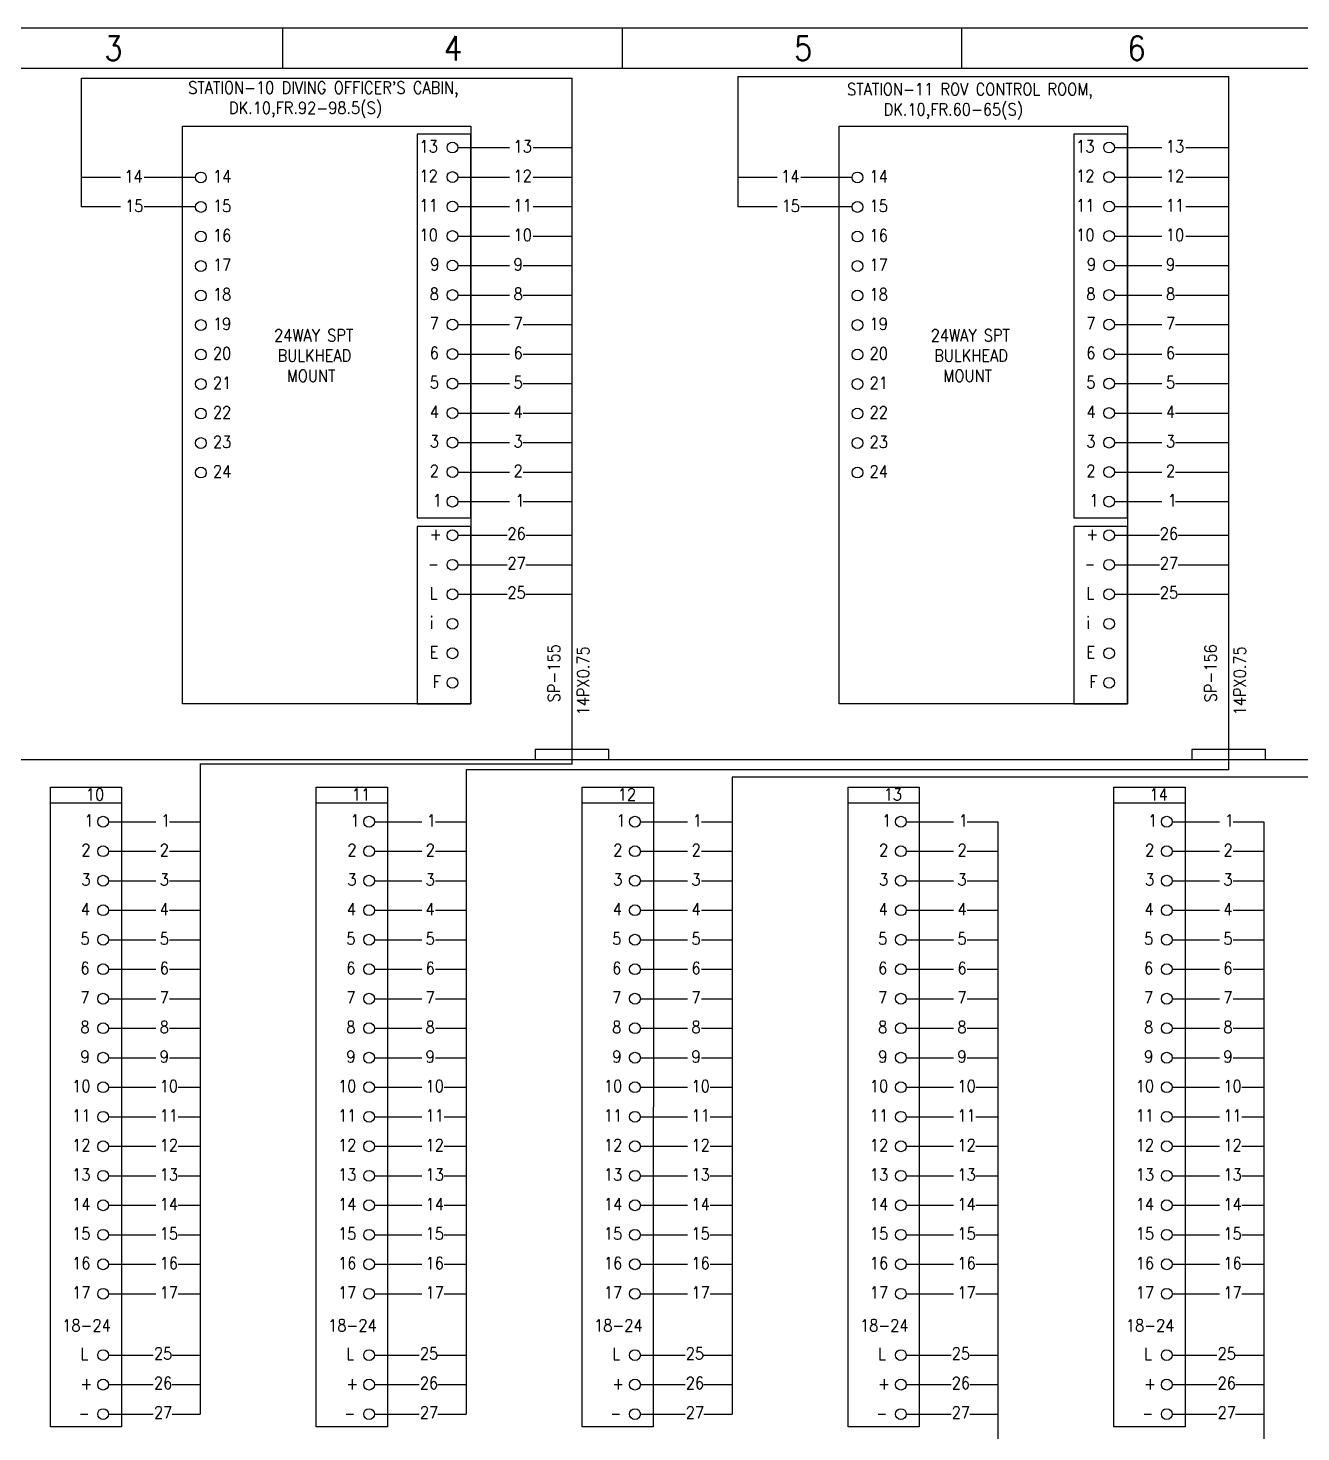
# Model space of a CAD drawing. Header units: inches. Extents: x 36 to 5114, y 9 to 306.
# Drawn here: x 4811.7 to 4969.2, y 115.1 to 288.8 of the extents above; entities that cross this region are included whole.
import ezdxf

# ---------------------------------------------------------------- set-up
doc = ezdxf.new("R2010")
doc.units = ezdxf.units.IN
doc.header["$MEASUREMENT"] = 0
doc.layers.add('Border', color=6, linetype='Continuous')
doc.layers.add('TITLE', color=7, linetype='Continuous')
doc.layers.add('CON-050', color=3, linetype='Continuous', lineweight=50)
doc.styles.add('ROMANS', font='simplex.shx', dxfattribs={"width": 0.88})

# ---------------------------------------------------------------- blocks, each defined once
blk = doc.blocks.new('A3_BORDER')
at = {"linetype": 'Continuous'}
for p, q in [((173, 264.65), (173, 259.65)), ((215, 264.65), (215, 259.65))]:
    blk.add_line(p, q, dxfattribs=at)
at = {"layer": 'Border', "color": 7}
blk.add_lwpolyline([(0, 2.15), (384, 2.15), (384, 264.65), (0, 264.65)], close=True, dxfattribs=at)
at = {"layer": 'Border', "color": 6}
blk.add_lwpolyline([(5, 7.15), (379, 7.15), (379, 259.65), (5, 259.65)], close=True, dxfattribs=at)
at = {"layer": 'TITLE', "color": 7}
blk.add_line((131, 264.65), (131, 259.75), dxfattribs=at)
at = {"layer": 'TITLE', "color": 7, "style": 'ROMANS', "width": 0.88}
for s, p in [('3', (108.96, 260.65)), ('4', (150.96, 260.65)), ('5', (194.28, 260.65)), ('6', (235.51, 260.65))]:
    blk.add_text(s, height=3, dxfattribs=at).set_placement(p)

msp = doc.modelspace()

# ---------------------------------------------------------------- linework, layer by layer
for p, q in [((4818.31, 282.62), (4818.31, 266.7)), ((4818.31, 282.62), (4879.01, 282.62)), ((4879.01, 197.76), (4879.01, 282.62)), ((4899.53, 282.83), (4899.53, 266.7)), ((4899.53, 282.83), (4960.24, 282.83)), ((4960.24, 197.05), (4960.24, 282.83)), ((4833.02, 197.83), (4833.02, 117.34)), ((4879.01, 197.76), (4833.02, 197.76)), ((4960.24, 197.05), (4865.92, 197.05)), ((4865.92, 197.05), (4865.92, 117.34)), ((4898.81, 196.14), (4898.81, 117.34)), ((5051.81, 196.14), (4898.81, 196.14)), ((4814.48, 192.99), (4823.27, 192.99)), ((4847.37, 192.99), (4856.17, 192.99)), ((4880.26, 192.99), (4889.06, 192.99)), ((4913.16, 192.99), (4921.95, 192.99)), ((4946.05, 192.99), (4954.85, 192.99)), ((4931.7, 190.64), (4931.7, 112.91)), ((4964.59, 190.64), (4964.59, 111.72))]:
    msp.add_line(p, q)
for points in [[(4830.83, 276.69), (4866.48, 276.69), (4866.48, 205.22), (4830.83, 205.22)], [(4912.06, 276.69), (4947.71, 276.69), (4947.71, 205.22), (4912.06, 205.22)], [(4866.48, 275.72), (4859.87, 275.72), (4859.87, 228.25), (4866.48, 228.25)], [(4947.71, 275.72), (4941.09, 275.72), (4941.09, 228.25), (4947.71, 228.25)], [(4866.48, 227.17), (4859.87, 227.17), (4859.87, 205.22), (4866.48, 205.22)], [(4947.71, 227.17), (4941.09, 227.17), (4941.09, 205.22), (4947.71, 205.22)], [(4814.48, 194.91), (4823.27, 194.91), (4823.27, 115.77), (4814.48, 115.77)], [(4847.37, 194.91), (4856.17, 194.91), (4856.17, 115.77), (4847.37, 115.77)], [(4880.27, 194.91), (4889.07, 194.91), (4889.06, 115.77), (4880.26, 115.77)], [(4913.16, 194.91), (4921.95, 194.91), (4921.95, 115.77), (4913.16, 115.77)], [(4946.05, 194.91), (4954.85, 194.91), (4954.85, 115.77), (4946.05, 115.77)]]:
    msp.add_lwpolyline(points, close=True)
for points in [[(4733.52, 198.33), (5073.79, 198.33)], [(4883.56, 198.33), (4883.56, 199.59), (4874.46, 199.59), (4874.46, 198.33)], [(4964.79, 198.33), (4964.79, 199.59), (4955.69, 199.59), (4955.69, 198.33)]]:
    msp.add_lwpolyline(points)
for centre in [(4864.22, 274.06), (4945.45, 274.06), (4833.1, 270.35), (4864.22, 270.41), (4914.32, 270.35), (4945.45, 270.41), (4833.1, 266.7), (4864.22, 266.76), (4914.32, 266.7), (4945.45, 266.76), (4833.1, 263.04), (4864.22, 263.11), (4914.32, 263.04), (4945.45, 263.11), (4833.1, 259.39), (4864.22, 259.46), (4914.32, 259.39), (4945.45, 259.46), (4833.1, 255.74), (4864.22, 255.8), (4914.32, 255.74), (4945.45, 255.8), (4833.1, 252.09), (4864.22, 252.15), (4914.32, 252.09), (4945.45, 252.15), (4833.1, 248.44), (4864.22, 248.5), (4914.32, 248.44), (4945.45, 248.5), (4833.1, 244.79), (4864.22, 244.85), (4914.32, 244.79), (4945.45, 244.85), (4833.1, 241.14), (4864.22, 241.2), (4914.32, 241.14), (4945.45, 241.2), (4833.1, 237.49), (4864.22, 237.55), (4914.32, 237.49), (4945.45, 237.55), (4833.1, 233.84), (4864.22, 233.9), (4914.32, 233.84), (4945.45, 233.9), (4864.22, 230.25), (4945.45, 230.25), (4864.22, 226.08), (4945.45, 226.08), (4864.22, 222.43), (4945.45, 222.43), (4864.22, 218.78), (4945.45, 218.78), (4864.22, 215.13), (4945.45, 215.13), (4864.22, 211.48), (4945.45, 211.48), (4864.22, 207.83), (4945.45, 207.83), (4821.01, 190.64), (4853.91, 190.64), (4886.8, 190.64), (4919.69, 190.64), (4952.58, 190.64), (4821.01, 186.99), (4853.91, 186.99), (4886.8, 186.99), (4919.69, 186.99), (4952.58, 186.99), (4821.01, 183.34), (4853.91, 183.34), (4886.8, 183.34), (4919.69, 183.34), (4952.58, 183.34), (4821.01, 179.69), (4853.91, 179.69), (4886.8, 179.69), (4919.69, 179.69), (4952.58, 179.69), (4821.01, 176.04), (4853.91, 176.04), (4886.8, 176.04), (4919.69, 176.04), (4952.58, 176.04), (4821.01, 172.39), (4853.91, 172.39), (4886.8, 172.39), (4919.69, 172.39), (4952.58, 172.39), (4821.01, 168.74), (4853.91, 168.74), (4886.8, 168.74), (4919.69, 168.74), (4952.58, 168.74), (4821.01, 165.09), (4853.91, 165.09), (4886.8, 165.09), (4919.69, 165.09), (4952.58, 165.09), (4821.01, 161.44), (4853.91, 161.44), (4886.8, 161.44), (4919.69, 161.44), (4952.58, 161.44), (4821.01, 157.79), (4853.91, 157.79), (4886.8, 157.79), (4919.69, 157.79), (4952.58, 157.79), (4821.01, 154.13), (4853.91, 154.13), (4886.8, 154.13), (4919.69, 154.13), (4952.58, 154.13), (4821.01, 150.48), (4853.91, 150.48), (4886.8, 150.48), (4919.69, 150.48), (4952.58, 150.48), (4821.01, 146.83), (4853.91, 146.83), (4886.8, 146.83), (4919.69, 146.83), (4952.58, 146.83), (4821.01, 143.18), (4853.91, 143.18), (4886.8, 143.18), (4919.69, 143.18), (4952.58, 143.18), (4821.01, 139.53), (4853.91, 139.53), (4886.8, 139.53), (4919.69, 139.53), (4952.58, 139.53), (4821.01, 135.88), (4853.91, 135.88), (4886.8, 135.88), (4919.69, 135.88), (4952.58, 135.88), (4821.01, 132.23), (4853.91, 132.23), (4886.8, 132.23), (4919.69, 132.23), (4952.58, 132.23), (4821.01, 124.64), (4853.91, 124.64), (4886.8, 124.64), (4919.69, 124.64), (4952.58, 124.64), (4821.01, 120.99), (4853.91, 120.99), (4886.8, 120.99), (4919.69, 120.99), (4952.58, 120.99), (4821.01, 117.34), (4853.91, 117.34), (4886.8, 117.34), (4919.69, 117.34), (4952.58, 117.34)]:
    msp.add_circle(centre, 0.671)
at = {"layer": 'CON-050', "color": 0, "lineweight": 25, "ltscale": 0.1}
for p, q in [((4864.89, 274.06), (4871.28, 274.06)), ((4874.22, 274.06), (4879.01, 274.06)), ((4946.12, 274.06), (4951.98, 274.06)), ((4954.92, 274.06), (4960.24, 274.06)), ((4823.15, 270.35), (4818.31, 270.35)), ((4832.42, 270.35), (4826.09, 270.35)), ((4864.89, 270.41), (4871.28, 270.41)), ((4874.22, 270.41), (4879.01, 270.41)), ((4904.38, 270.35), (4899.53, 270.35)), ((4913.65, 270.35), (4907.32, 270.35)), ((4946.12, 270.41), (4951.98, 270.41)), ((4954.92, 270.41), (4960.24, 270.41)), ((4823.15, 266.7), (4818.31, 266.7)), ((4832.42, 266.7), (4826.09, 266.7)), ((4864.89, 266.76), (4871.28, 266.76)), ((4874.22, 266.76), (4879.01, 266.76)), ((4904.38, 266.7), (4899.53, 266.7)), ((4913.65, 266.7), (4907.32, 266.7)), ((4946.12, 266.76), (4951.98, 266.76)), ((4954.92, 266.76), (4960.24, 266.76)), ((4864.89, 263.11), (4871.28, 263.11)), ((4874.22, 263.11), (4879.01, 263.11)), ((4946.12, 263.11), (4951.98, 263.11)), ((4954.92, 263.11), (4960.24, 263.11)), ((4864.89, 259.46), (4871.28, 259.46)), ((4872.98, 259.46), (4879.01, 259.46)), ((4946.12, 259.46), (4951.98, 259.46)), ((4953.68, 259.46), (4960.24, 259.46)), ((4864.89, 255.8), (4871.28, 255.8)), ((4872.98, 255.8), (4879.01, 255.8)), ((4946.12, 255.8), (4951.98, 255.8)), ((4953.68, 255.8), (4960.24, 255.8)), ((4864.89, 252.15), (4871.28, 252.15)), ((4872.98, 252.15), (4879.01, 252.15)), ((4946.12, 252.15), (4951.98, 252.15)), ((4953.68, 252.15), (4960.24, 252.15)), ((4864.89, 248.5), (4871.28, 248.5)), ((4872.98, 248.5), (4879.01, 248.5)), ((4946.12, 248.5), (4951.98, 248.5)), ((4953.68, 248.5), (4960.24, 248.5)), ((4864.89, 244.85), (4871.28, 244.85)), ((4872.98, 244.85), (4879.01, 244.85)), ((4946.12, 244.85), (4951.98, 244.85)), ((4953.68, 244.85), (4960.24, 244.85)), ((4864.89, 241.2), (4871.28, 241.2)), ((4872.98, 241.2), (4879.01, 241.2)), ((4946.12, 241.2), (4951.98, 241.2)), ((4953.68, 241.2), (4960.24, 241.2)), ((4864.89, 237.55), (4871.28, 237.55)), ((4872.98, 237.55), (4879.01, 237.55)), ((4946.12, 237.55), (4951.98, 237.55)), ((4953.68, 237.55), (4960.24, 237.55)), ((4864.89, 233.9), (4871.28, 233.9)), ((4872.98, 233.9), (4879.01, 233.9)), ((4946.12, 233.9), (4951.98, 233.9)), ((4953.68, 233.9), (4960.24, 233.9)), ((4864.89, 230.25), (4871.28, 230.25)), ((4872.98, 230.25), (4879.01, 230.25)), ((4946.12, 230.25), (4951.98, 230.25)), ((4953.68, 230.25), (4960.24, 230.25)), ((4864.89, 226.08), (4870.98, 226.08)), ((4873.29, 226.08), (4879.01, 226.08)), ((4946.12, 226.08), (4951.68, 226.08)), ((4953.99, 226.08), (4960.24, 226.08)), ((4864.89, 222.43), (4870.98, 222.43)), ((4873.29, 222.43), (4879.01, 222.43)), ((4946.12, 222.43), (4951.68, 222.43)), ((4953.99, 222.43), (4960.24, 222.43)), ((4864.89, 218.78), (4870.98, 218.78)), ((4873.29, 218.78), (4879.01, 218.78)), ((4946.12, 218.78), (4951.68, 218.78)), ((4953.99, 218.78), (4960.24, 218.78)), ((4821.68, 190.64), (4827.52, 190.64)), ((4829.22, 190.64), (4833.02, 190.64)), ((4854.58, 190.64), (4860.42, 190.64)), ((4862.12, 190.64), (4865.92, 190.64)), ((4887.47, 190.64), (4893.31, 190.64)), ((4895.01, 190.64), (4898.81, 190.64)), ((4920.36, 190.64), (4926.2, 190.64)), ((4927.9, 190.64), (4931.7, 190.64)), ((4953.26, 190.64), (4959.1, 190.64)), ((4960.79, 190.64), (4964.59, 190.64)), ((4821.68, 186.99), (4827.52, 186.99)), ((4829.22, 186.99), (4833.02, 186.99)), ((4854.58, 186.99), (4860.42, 186.99)), ((4862.12, 186.99), (4865.92, 186.99)), ((4887.47, 186.99), (4893.31, 186.99)), ((4895.01, 186.99), (4898.81, 186.99)), ((4920.36, 186.99), (4926.2, 186.99)), ((4927.9, 186.99), (4931.7, 186.99)), ((4953.26, 186.99), (4959.1, 186.99)), ((4960.79, 186.99), (4964.59, 186.99)), ((4821.68, 183.34), (4827.52, 183.34)), ((4829.22, 183.34), (4833.02, 183.34)), ((4854.58, 183.34), (4860.42, 183.34)), ((4862.12, 183.34), (4865.92, 183.34)), ((4887.47, 183.34), (4893.31, 183.34)), ((4895.01, 183.34), (4898.81, 183.34)), ((4920.36, 183.34), (4926.2, 183.34)), ((4927.9, 183.34), (4931.7, 183.34)), ((4953.26, 183.34), (4959.1, 183.34)), ((4960.79, 183.34), (4964.59, 183.34)), ((4821.68, 179.69), (4827.52, 179.69)), ((4829.22, 179.69), (4833.02, 179.69)), ((4854.58, 179.69), (4860.42, 179.69)), ((4862.12, 179.69), (4865.92, 179.69)), ((4887.47, 179.69), (4893.31, 179.69)), ((4895.01, 179.69), (4898.81, 179.69)), ((4920.36, 179.69), (4926.2, 179.69)), ((4927.9, 179.69), (4931.7, 179.69)), ((4953.26, 179.69), (4959.1, 179.69)), ((4960.79, 179.69), (4964.59, 179.69)), ((4821.68, 176.04), (4827.52, 176.04)), ((4829.22, 176.04), (4833.02, 176.04)), ((4854.58, 176.04), (4860.42, 176.04)), ((4862.12, 176.04), (4865.92, 176.04)), ((4887.47, 176.04), (4893.31, 176.04)), ((4895.01, 176.04), (4898.81, 176.04)), ((4920.36, 176.04), (4926.2, 176.04)), ((4927.9, 176.04), (4931.7, 176.04)), ((4953.26, 176.04), (4959.1, 176.04)), ((4960.79, 176.04), (4964.59, 176.04)), ((4821.68, 172.39), (4827.52, 172.39)), ((4829.22, 172.39), (4833.02, 172.39)), ((4854.58, 172.39), (4860.42, 172.39)), ((4862.12, 172.39), (4865.92, 172.39)), ((4887.47, 172.39), (4893.31, 172.39)), ((4895.01, 172.39), (4898.81, 172.39)), ((4920.36, 172.39), (4926.2, 172.39)), ((4927.9, 172.39), (4931.7, 172.39)), ((4953.26, 172.39), (4959.1, 172.39)), ((4960.79, 172.39), (4964.59, 172.39)), ((4821.68, 168.74), (4827.52, 168.74)), ((4829.22, 168.74), (4833.02, 168.74)), ((4854.58, 168.74), (4860.42, 168.74)), ((4862.12, 168.74), (4865.92, 168.74)), ((4887.47, 168.74), (4893.31, 168.74)), ((4895.01, 168.74), (4898.81, 168.74)), ((4920.36, 168.74), (4926.2, 168.74)), ((4927.9, 168.74), (4931.7, 168.74)), ((4953.26, 168.74), (4959.1, 168.74)), ((4960.79, 168.74), (4964.59, 168.74)), ((4821.68, 165.09), (4827.52, 165.09)), ((4829.22, 165.09), (4833.02, 165.09)), ((4854.58, 165.09), (4860.42, 165.09)), ((4862.12, 165.09), (4865.92, 165.09)), ((4887.47, 165.09), (4893.31, 165.09)), ((4895.01, 165.09), (4898.81, 165.09)), ((4920.36, 165.09), (4926.2, 165.09)), ((4927.9, 165.09), (4931.7, 165.09)), ((4953.26, 165.09), (4959.1, 165.09)), ((4960.79, 165.09), (4964.59, 165.09)), ((4821.68, 161.44), (4827.52, 161.44)), ((4829.22, 161.44), (4833.02, 161.44)), ((4854.58, 161.44), (4860.42, 161.44)), ((4862.12, 161.44), (4865.92, 161.44)), ((4887.47, 161.44), (4893.31, 161.44)), ((4895.01, 161.44), (4898.81, 161.44)), ((4920.36, 161.44), (4926.2, 161.44)), ((4927.9, 161.44), (4931.7, 161.44)), ((4953.26, 161.44), (4959.1, 161.44)), ((4960.79, 161.44), (4964.59, 161.44)), ((4821.68, 157.79), (4827.52, 157.79)), ((4830.31, 157.79), (4833.02, 157.79)), ((4854.58, 157.79), (4860.42, 157.79)), ((4863.2, 157.79), (4865.92, 157.79)), ((4887.47, 157.79), (4893.31, 157.79)), ((4896.09, 157.79), (4898.81, 157.79)), ((4920.36, 157.79), (4926.2, 157.79)), ((4928.98, 157.79), (4931.7, 157.79)), ((4953.26, 157.79), (4959.1, 157.79)), ((4961.88, 157.79), (4964.59, 157.79)), ((4821.68, 154.13), (4827.52, 154.13)), ((4830.31, 154.13), (4833.02, 154.13)), ((4854.58, 154.13), (4860.42, 154.13)), ((4863.2, 154.13), (4865.92, 154.13)), ((4887.47, 154.13), (4893.31, 154.13)), ((4896.09, 154.13), (4898.81, 154.13)), ((4920.36, 154.13), (4926.2, 154.13)), ((4928.98, 154.13), (4931.7, 154.13)), ((4953.26, 154.13), (4959.1, 154.13)), ((4961.88, 154.13), (4964.59, 154.13)), ((4821.68, 150.48), (4827.52, 150.48)), ((4830.31, 150.48), (4833.02, 150.48)), ((4854.58, 150.48), (4860.42, 150.48)), ((4863.2, 150.48), (4865.92, 150.48)), ((4887.47, 150.48), (4893.31, 150.48)), ((4896.09, 150.48), (4898.81, 150.48)), ((4920.36, 150.48), (4926.2, 150.48)), ((4928.98, 150.48), (4931.7, 150.48)), ((4953.26, 150.48), (4959.1, 150.48)), ((4961.88, 150.48), (4964.59, 150.48)), ((4821.68, 146.83), (4827.52, 146.83)), ((4830.31, 146.83), (4833.02, 146.83)), ((4854.58, 146.83), (4860.42, 146.83)), ((4863.2, 146.83), (4865.92, 146.83)), ((4887.47, 146.83), (4893.31, 146.83)), ((4896.09, 146.83), (4898.81, 146.83)), ((4920.36, 146.83), (4926.2, 146.83)), ((4928.98, 146.83), (4931.7, 146.83)), ((4953.26, 146.83), (4959.1, 146.83)), ((4961.88, 146.83), (4964.59, 146.83)), ((4821.68, 143.18), (4827.52, 143.18)), ((4830.31, 143.18), (4833.02, 143.18)), ((4854.58, 143.18), (4860.42, 143.18)), ((4863.2, 143.18), (4865.92, 143.18)), ((4887.47, 143.18), (4893.31, 143.18)), ((4896.09, 143.18), (4898.81, 143.18)), ((4920.36, 143.18), (4926.2, 143.18)), ((4928.98, 143.18), (4931.7, 143.18)), ((4953.26, 143.18), (4959.1, 143.18)), ((4961.88, 143.18), (4964.59, 143.18)), ((4821.68, 139.53), (4827.52, 139.53)), ((4830.31, 139.53), (4833.02, 139.53)), ((4854.58, 139.53), (4860.42, 139.53)), ((4863.2, 139.53), (4865.92, 139.53)), ((4887.47, 139.53), (4893.31, 139.53)), ((4896.09, 139.53), (4898.81, 139.53)), ((4920.36, 139.53), (4926.2, 139.53)), ((4928.98, 139.53), (4931.7, 139.53)), ((4953.26, 139.53), (4959.1, 139.53)), ((4961.88, 139.53), (4964.59, 139.53)), ((4821.68, 135.88), (4827.52, 135.88)), ((4830.31, 135.88), (4833.02, 135.88)), ((4854.58, 135.88), (4860.42, 135.88)), ((4863.2, 135.88), (4865.92, 135.88)), ((4887.47, 135.88), (4893.31, 135.88)), ((4896.09, 135.88), (4898.81, 135.88)), ((4920.36, 135.88), (4926.2, 135.88)), ((4928.98, 135.88), (4931.7, 135.88)), ((4953.26, 135.88), (4959.1, 135.88)), ((4961.88, 135.88), (4964.59, 135.88)), ((4821.68, 132.23), (4827.52, 132.23)), ((4830.31, 132.23), (4833.02, 132.23)), ((4854.58, 132.23), (4860.42, 132.23)), ((4863.2, 132.23), (4865.92, 132.23)), ((4887.47, 132.23), (4893.31, 132.23)), ((4896.09, 132.23), (4898.81, 132.23)), ((4920.36, 132.23), (4926.2, 132.23)), ((4928.98, 132.23), (4931.7, 132.23)), ((4953.26, 132.23), (4959.1, 132.23)), ((4961.88, 132.23), (4964.59, 132.23)), ((4821.68, 124.64), (4827.22, 124.64)), ((4829.53, 124.64), (4833.02, 124.64)), ((4854.58, 124.64), (4860.11, 124.64)), ((4862.42, 124.64), (4865.92, 124.64)), ((4887.47, 124.64), (4893, 124.64)), ((4895.31, 124.64), (4898.81, 124.64)), ((4920.36, 124.64), (4925.9, 124.64)), ((4928.21, 124.64), (4931.7, 124.64)), ((4953.26, 124.64), (4958.79, 124.64)), ((4961.1, 124.64), (4964.59, 124.64)), ((4821.68, 120.99), (4827.22, 120.99)), ((4829.53, 120.99), (4833.02, 120.99)), ((4854.58, 120.99), (4860.11, 120.99)), ((4862.42, 120.99), (4865.92, 120.99)), ((4887.47, 120.99), (4893, 120.99)), ((4895.31, 120.99), (4898.81, 120.99)), ((4920.36, 120.99), (4925.9, 120.99)), ((4928.21, 120.99), (4931.7, 120.99)), ((4953.26, 120.99), (4958.79, 120.99)), ((4961.1, 120.99), (4964.59, 120.99)), ((4821.68, 117.34), (4827.22, 117.34)), ((4829.53, 117.34), (4833.02, 117.34)), ((4854.58, 117.34), (4860.11, 117.34)), ((4862.42, 117.34), (4865.92, 117.34)), ((4887.47, 117.34), (4893, 117.34)), ((4895.31, 117.34), (4898.81, 117.34)), ((4920.36, 117.34), (4925.9, 117.34)), ((4928.21, 117.34), (4931.7, 117.34)), ((4953.26, 117.34), (4958.79, 117.34)), ((4961.1, 117.34), (4964.59, 117.34))]:
    msp.add_line(p, q, dxfattribs=at)

# ---------------------------------------------------------------- block references
at = {"linetype": 'Continuous'}
msp.add_blockref('A3_BORDER', (4712.2, 24.19), dxfattribs=at)

# ---------------------------------------------------------------- texts
at = {"layer": 'CON-050', "color": 0, "lineweight": 25, "char_height": 1.5, "attachment_point": 1, "style": 'ROMANS'}
for s, width, insert in [("{\\Fromans|c0; STATION-10 DIVING OFFICER'S CABIN,\\P{\\W5.7669; }DK.10,FR.92-98.5(S)}", 37.855, (4830.64, 282.22)), ('{\\Fromans|c0; STATION-11 ROV CONTROL ROOM,\\P{\\W5.26404; }DK.10,FR.60-65(S)}', 34.4607, (4912.14, 282.02)), ('{\\Fromans|c0;13}', 2.3407, (4860.15, 274.95)), ('{\\Fromans|c0;13}', 1.0836, (4871.78, 274.95)), ('{\\Fromans|c0;13}', 2.3407, (4941.38, 274.95)), ('{\\Fromans|c0;13}', 1.0836, (4952.48, 274.95)), ('{\\Fromans|c0;14}', 1.0836, (4823.65, 271.24)), ('{\\Fromans|c0;14}', 2.3407, (4834.6, 271.24)), ('{\\Fromans|c0;12}', 2.3407, (4860.15, 271.3)), ('{\\Fromans|c0;12}', 1.0836, (4871.78, 271.3)), ('{\\Fromans|c0;14}', 1.0836, (4904.88, 271.24)), ('{\\Fromans|c0;14}', 2.3407, (4915.82, 271.24)), ('{\\Fromans|c0;12}', 2.3407, (4941.38, 271.3)), ('{\\Fromans|c0;12}', 1.0836, (4952.48, 271.3)), ('{\\Fromans|c0;15}', 1.5, (4823.72, 267.59)), ('{\\Fromans|c0;15}', 2.3407, (4834.6, 267.59)), ('{\\Fromans|c0;11}', 2.3407, (4860.15, 267.65)), ('{\\Fromans|c0;11}', 1.0836, (4871.78, 267.65)), ('{\\Fromans|c0;15}', 1.5, (4904.94, 267.59)), ('{\\Fromans|c0;15}', 2.3407, (4915.82, 267.59)), ('{\\Fromans|c0;11}', 2.3407, (4941.38, 267.65)), ('{\\Fromans|c0;11}', 1.0836, (4952.48, 267.65)), ('{\\Fromans|c0;16}', 2.3407, (4834.6, 263.94)), ('{\\Fromans|c0;10}', 2.3407, (4860.15, 264)), ('{\\Fromans|c0;10}', 1.0836, (4871.78, 264)), ('{\\Fromans|c0;16}', 2.3407, (4915.82, 263.94)), ('{\\Fromans|c0;10}', 2.3407, (4941.38, 264)), ('{\\Fromans|c0;10}', 1.0836, (4952.48, 264)), ('{\\Fromans|c0;17}', 2.3407, (4834.6, 260.29)), ('{\\Fromans|c0;9}', 1.0207, (4861.47, 260.35)), ('{\\Fromans|c0;9}', 1.0836, (4871.78, 260.35)), ('{\\Fromans|c0;17}', 2.3407, (4915.82, 260.29)), ('{\\Fromans|c0;9}', 1.0207, (4942.7, 260.35)), ('{\\Fromans|c0;9}', 1.0836, (4952.48, 260.35)), ('{\\Fromans|c0;18}', 2.3407, (4834.6, 256.64)), ('{\\Fromans|c0;8}', 1.0836, (4861.41, 256.7)), ('{\\Fromans|c0;8}', 1.0836, (4871.78, 256.7)), ('{\\Fromans|c0;18}', 2.3407, (4915.82, 256.64)), ('{\\Fromans|c0;8}', 1.0836, (4942.63, 256.7)), ('{\\Fromans|c0;8}', 1.0836, (4952.48, 256.7)), ('{\\Fromans|c0;19}', 2.3407, (4834.6, 252.99)), ('{\\Fromans|c0;7}', 1.0836, (4861.41, 253.05)), ('{\\Fromans|c0;7}', 1.0836, (4871.78, 253.05)), ('{\\Fromans|c0;19}', 2.3407, (4915.82, 252.99)), ('{\\Fromans|c0;7}', 1.0836, (4942.63, 253.05)), ('{\\Fromans|c0;7}', 1.0836, (4952.48, 253.05)), ('{\\Fromans|c0;\\W1.3057; \\W0.88;24WAY SPT\\P{\\W1.72476; }BULKHEAD \\P{\\W2.83523; }MOUNT}', 14.8543, (4840.82, 251.57)), ('{\\Fromans|c0;\\W1.3057; \\W0.88;24WAY SPT\\P{\\W1.72476; }BULKHEAD \\P{\\W2.83523; }MOUNT}', 14.8543, (4922.04, 251.57)), ('{\\Fromans|c0;20}', 2.3407, (4834.6, 249.34)), ('{\\Fromans|c0;6}', 1.0836, (4861.41, 249.4)), ('{\\Fromans|c0;6}', 1.0836, (4871.78, 249.4)), ('{\\Fromans|c0;20}', 2.3407, (4915.82, 249.34)), ('{\\Fromans|c0;6}', 1.0836, (4942.63, 249.4)), ('{\\Fromans|c0;6}', 1.0836, (4952.48, 249.4)), ('{\\Fromans|c0;21}', 2.3407, (4834.6, 245.69)), ('{\\Fromans|c0;5}', 1.0836, (4861.41, 245.75)), ('{\\Fromans|c0;5}', 1.0836, (4871.78, 245.75)), ('{\\Fromans|c0;21}', 2.3407, (4915.82, 245.69)), ('{\\Fromans|c0;5}', 1.0836, (4942.63, 245.75)), ('{\\Fromans|c0;5}', 1.0836, (4952.48, 245.75)), ('{\\Fromans|c0;22}', 2.3407, (4834.6, 242.04)), ('{\\Fromans|c0;4}', 1.1464, (4861.42, 242.1)), ('{\\Fromans|c0;4}', 1.0836, (4871.78, 242.1)), ('{\\Fromans|c0;22}', 2.3407, (4915.82, 242.04)), ('{\\Fromans|c0;4}', 1.1464, (4942.65, 242.1)), ('{\\Fromans|c0;4}', 1.0836, (4952.48, 242.1)), ('{\\Fromans|c0;23}', 2.3407, (4834.6, 238.39)), ('{\\Fromans|c0;3}', 1.0836, (4861.41, 238.45)), ('{\\Fromans|c0;3}', 1.0836, (4871.78, 238.45)), ('{\\Fromans|c0;23}', 2.3407, (4915.82, 238.39)), ('{\\Fromans|c0;3}', 1.0836, (4942.63, 238.45)), ('{\\Fromans|c0;3}', 1.0836, (4952.48, 238.45)), ('{\\Fromans|c0;24}', 2.3407, (4834.6, 234.73)), ('{\\Fromans|c0;2}', 1.0836, (4861.41, 234.8)), ('{\\Fromans|c0;2}', 1.0836, (4871.78, 234.8)), ('{\\Fromans|c0;24}', 2.3407, (4915.82, 234.73)), ('{\\Fromans|c0;2}', 1.0836, (4942.63, 234.8)), ('{\\Fromans|c0;2}', 1.0836, (4952.48, 234.8)), ('{\\Fromans|c0;1}', 0.7064, (4861.78, 231.15)), ('{\\Fromans|c0;1}', 0.7064, (4872.02, 231.15)), ('{\\Fromans|c0;1}', 0.7064, (4943.01, 231.15)), ('{\\Fromans|c0;1}', 0.7064, (4952.72, 231.15)), ('{\\Fromans|c0;+}', 1.3979, (4861.41, 226.98)), ('{\\Fromans|c0;26}', 1.9636, (4871.02, 227.04)), ('{\\Fromans|c0;+}', 1.3979, (4942.63, 226.98)), ('{\\Fromans|c0;26}', 1.9636, (4951.72, 227.04)), ('{\\Fromans|c0; _}', 1.3979, (4861.41, 224.08)), ('{\\Fromans|c0;27}', 1.9636, (4871.02, 223.39)), ('{\\Fromans|c0; _}', 1.3979, (4942.63, 224.08)), ('{\\Fromans|c0;27}', 1.9636, (4951.72, 223.39)), ('{\\Fromans|c0;L}', 1.1464, (4861.42, 219.68)), ('{\\Fromans|c0;25}', 1.9636, (4871.02, 219.74)), ('{\\Fromans|c0;L}', 1.1464, (4942.65, 219.68)), ('{\\Fromans|c0;25}', 1.9636, (4951.72, 219.74)), ('{\\Fromans|c0;i}', 0.3293, (4861.41, 216.02)), ('{\\Fromans|c0;i}', 0.3293, (4942.63, 216.02)), ('{\\Fromans|c0;E}', 1.5, (4861.41, 212.37)), ('{\\Fromans|c0;E}', 1.5, (4942.63, 212.37)), ('{\\Fromans|c0;F}', 0.7064, (4861.78, 208.72)), ('{\\Fromans|c0;F}', 0.7064, (4943.01, 208.72)), ('{\\Fromans|c0;10}', 1.5, (4818.88, 194.76)), ('{\\Fromans|c0;11}', 1.5, (4851.78, 194.76)), ('{\\Fromans|c0;12}', 1.5, (4884.67, 194.76)), ('{\\Fromans|c0;13}', 1.5, (4917.56, 194.76)), ('{\\Fromans|c0;14}', 1.5, (4950.45, 194.76)), ('{\\Fromans|c0;1}', 0.7064, (4818.7, 191.54)), ('{\\Fromans|c0;1}', 0.7064, (4828.17, 191.54)), ('{\\Fromans|c0;1}', 0.7064, (4851.59, 191.54)), ('{\\Fromans|c0;1}', 0.7064, (4861.06, 191.54)), ('{\\Fromans|c0;1}', 0.7064, (4884.49, 191.54)), ('{\\Fromans|c0;1}', 0.7064, (4893.96, 191.54)), ('{\\Fromans|c0;1}', 0.7064, (4917.38, 191.54)), ('{\\Fromans|c0;1}', 0.7064, (4926.85, 191.54)), ('{\\Fromans|c0;1}', 0.7064, (4950.27, 191.54)), ('{\\Fromans|c0;1}', 0.7064, (4959.74, 191.54)), ('{\\Fromans|c0;2}', 1.0836, (4818.32, 187.89)), ('{\\Fromans|c0;2}', 1.0836, (4828.02, 187.89)), ('{\\Fromans|c0;2}', 1.0836, (4851.22, 187.89)), ('{\\Fromans|c0;2}', 1.0836, (4860.92, 187.89)), ('{\\Fromans|c0;2}', 1.0836, (4884.11, 187.89)), ('{\\Fromans|c0;2}', 1.0836, (4893.81, 187.89)), ('{\\Fromans|c0;2}', 1.0836, (4917, 187.89)), ('{\\Fromans|c0;2}', 1.0836, (4926.7, 187.89)), ('{\\Fromans|c0;2}', 1.0836, (4949.9, 187.89)), ('{\\Fromans|c0;2}', 1.0836, (4959.6, 187.89)), ('{\\Fromans|c0;3}', 1.0836, (4818.32, 184.24)), ('{\\Fromans|c0;3}', 0.7064, (4828.01, 184.24)), ('{\\Fromans|c0;3}', 1.0836, (4851.22, 184.24)), ('{\\Fromans|c0;3}', 0.7064, (4860.9, 184.24)), ('{\\Fromans|c0;3}', 1.0836, (4884.11, 184.24)), ('{\\Fromans|c0;3}', 0.7064, (4893.79, 184.24)), ('{\\Fromans|c0;3}', 1.0836, (4917, 184.24)), ('{\\Fromans|c0;3}', 0.7064, (4926.69, 184.24)), ('{\\Fromans|c0;3}', 1.0836, (4949.9, 184.24)), ('{\\Fromans|c0;3}', 0.7064, (4959.58, 184.24)), ('{\\Fromans|c0;4}', 1.1464, (4818.26, 180.58)), ('{\\Fromans|c0;4}', 0.7064, (4828.01, 180.58)), ('{\\Fromans|c0;4}', 1.1464, (4851.15, 180.58)), ('{\\Fromans|c0;4}', 0.7064, (4860.9, 180.58)), ('{\\Fromans|c0;4}', 1.1464, (4884.05, 180.58)), ('{\\Fromans|c0;4}', 0.7064, (4893.79, 180.58)), ('{\\Fromans|c0;4}', 1.1464, (4916.94, 180.58)), ('{\\Fromans|c0;4}', 0.7064, (4926.69, 180.58)), ('{\\Fromans|c0;4}', 1.1464, (4949.83, 180.58)), ('{\\Fromans|c0;4}', 0.7064, (4959.58, 180.58)), ('{\\Fromans|c0;5}', 1.0836, (4818.2, 176.93)), ('{\\Fromans|c0;5}', 0.7064, (4828.01, 176.93)), ('{\\Fromans|c0;5}', 1.0836, (4851.09, 176.93)), ('{\\Fromans|c0;5}', 0.7064, (4860.9, 176.93)), ('{\\Fromans|c0;5}', 1.0836, (4883.98, 176.93)), ('{\\Fromans|c0;5}', 0.7064, (4893.79, 176.93)), ('{\\Fromans|c0;5}', 1.0836, (4916.88, 176.93)), ('{\\Fromans|c0;5}', 0.7064, (4926.69, 176.93)), ('{\\Fromans|c0;5}', 1.0836, (4949.77, 176.93)), ('{\\Fromans|c0;5}', 0.7064, (4959.58, 176.93)), ('{\\Fromans|c0;6}', 1.0836, (4818.2, 173.28)), ('{\\Fromans|c0;6}', 0.7064, (4828.01, 173.28)), ('{\\Fromans|c0;6}', 1.0836, (4851.09, 173.28)), ('{\\Fromans|c0;6}', 0.7064, (4860.9, 173.28)), ('{\\Fromans|c0;6}', 1.0836, (4883.98, 173.28)), ('{\\Fromans|c0;6}', 0.7064, (4893.79, 173.28)), ('{\\Fromans|c0;6}', 1.0836, (4916.88, 173.28)), ('{\\Fromans|c0;6}', 0.7064, (4926.69, 173.28)), ('{\\Fromans|c0;6}', 1.0836, (4949.77, 173.28)), ('{\\Fromans|c0;6}', 0.7064, (4959.58, 173.28)), ('{\\Fromans|c0;7}', 1.0836, (4818.2, 169.63)), ('{\\Fromans|c0;7}', 0.7064, (4828.01, 169.63)), ('{\\Fromans|c0;7}', 1.0836, (4851.09, 169.63)), ('{\\Fromans|c0;7}', 0.7064, (4860.9, 169.63)), ('{\\Fromans|c0;7}', 1.0836, (4883.98, 169.63)), ('{\\Fromans|c0;7}', 0.7064, (4893.79, 169.63)), ('{\\Fromans|c0;7}', 1.0836, (4916.88, 169.63)), ('{\\Fromans|c0;7}', 0.7064, (4926.69, 169.63)), ('{\\Fromans|c0;7}', 1.0836, (4949.77, 169.63)), ('{\\Fromans|c0;7}', 0.7064, (4959.58, 169.63)), ('{\\Fromans|c0;8}', 1.0836, (4818.2, 165.98)), ('{\\Fromans|c0;8}', 0.7064, (4828.01, 165.98)), ('{\\Fromans|c0;8}', 1.0836, (4851.09, 165.98)), ('{\\Fromans|c0;8}', 0.7064, (4860.9, 165.98)), ('{\\Fromans|c0;8}', 1.0836, (4883.98, 165.98)), ('{\\Fromans|c0;8}', 0.7064, (4893.79, 165.98)), ('{\\Fromans|c0;8}', 1.0836, (4916.88, 165.98)), ('{\\Fromans|c0;8}', 0.7064, (4926.69, 165.98)), ('{\\Fromans|c0;8}', 1.0836, (4949.77, 165.98)), ('{\\Fromans|c0;8}', 0.7064, (4959.58, 165.98)), ('{\\Fromans|c0;9}', 1.0207, (4818.21, 162.33)), ('{\\Fromans|c0;9}', 0.7064, (4828.01, 162.33)), ('{\\Fromans|c0;9}', 1.0207, (4851.1, 162.33)), ('{\\Fromans|c0;9}', 0.7064, (4860.9, 162.33)), ('{\\Fromans|c0;9}', 1.0207, (4884, 162.33)), ('{\\Fromans|c0;9}', 0.7064, (4893.79, 162.33)), ('{\\Fromans|c0;9}', 1.0207, (4916.89, 162.33)), ('{\\Fromans|c0;9}', 0.7064, (4926.69, 162.33)), ('{\\Fromans|c0;9}', 1.0207, (4949.78, 162.33)), ('{\\Fromans|c0;9}', 0.7064, (4959.58, 162.33)), ('{\\Fromans|c0;10}', 2.0547, (4817.18, 158.68)), ('{\\Fromans|c0;10}', 0.7064, (4828.01, 158.68)), ('{\\Fromans|c0;10}', 2.0547, (4850.07, 158.68)), ('{\\Fromans|c0;10}', 0.7064, (4860.9, 158.68)), ('{\\Fromans|c0;10}', 2.0547, (4882.96, 158.68)), ('{\\Fromans|c0;10}', 0.7064, (4893.79, 158.68)), ('{\\Fromans|c0;10}', 2.0547, (4915.86, 158.68)), ('{\\Fromans|c0;10}', 0.7064, (4926.69, 158.68)), ('{\\Fromans|c0;10}', 2.0547, (4948.75, 158.68)), ('{\\Fromans|c0;10}', 0.7064, (4959.58, 158.68)), ('{\\Fromans|c0;11}', 1.9636, (4817.18, 155.03)), ('{\\Fromans|c0;11}', 1.5, (4828.01, 155.03)), ('{\\Fromans|c0;11}', 1.9636, (4850.07, 155.03)), ('{\\Fromans|c0;11}', 1.5, (4860.9, 155.03)), ('{\\Fromans|c0;11}', 1.9636, (4882.96, 155.03)), ('{\\Fromans|c0;11}', 1.5, (4893.79, 155.03)), ('{\\Fromans|c0;11}', 1.9636, (4915.86, 155.03)), ('{\\Fromans|c0;11}', 1.5, (4926.69, 155.03)), ('{\\Fromans|c0;11}', 1.9636, (4948.75, 155.03)), ('{\\Fromans|c0;11}', 1.5, (4959.58, 155.03)), ('{\\Fromans|c0;12}', 2.0547, (4817.18, 151.38)), ('{\\Fromans|c0;12}', 1.5, (4828.01, 151.38)), ('{\\Fromans|c0;12}', 2.0547, (4850.07, 151.38)), ('{\\Fromans|c0;12}', 1.5, (4860.9, 151.38)), ('{\\Fromans|c0;12}', 2.0547, (4882.96, 151.38)), ('{\\Fromans|c0;12}', 1.5, (4893.79, 151.38)), ('{\\Fromans|c0;12}', 2.0547, (4915.86, 151.38)), ('{\\Fromans|c0;12}', 1.5, (4926.69, 151.38)), ('{\\Fromans|c0;12}', 2.0547, (4948.75, 151.38)), ('{\\Fromans|c0;12}', 1.5, (4959.58, 151.38)), ('{\\Fromans|c0;13}', 2.0547, (4817.18, 147.73)), ('{\\Fromans|c0;13}', 1.5, (4828.01, 147.73)), ('{\\Fromans|c0;13}', 2.0547, (4850.07, 147.73)), ('{\\Fromans|c0;13}', 1.5, (4860.9, 147.73)), ('{\\Fromans|c0;13}', 2.0547, (4882.96, 147.73)), ('{\\Fromans|c0;13}', 1.5, (4893.79, 147.73)), ('{\\Fromans|c0;13}', 2.0547, (4915.86, 147.73)), ('{\\Fromans|c0;13}', 1.5, (4926.69, 147.73)), ('{\\Fromans|c0;13}', 2.0547, (4948.75, 147.73)), ('{\\Fromans|c0;13}', 1.5, (4959.58, 147.73)), ('{\\Fromans|c0;14}', 2.0547, (4817.18, 144.08)), ('{\\Fromans|c0;14}', 1.5, (4828.01, 144.08)), ('{\\Fromans|c0;14}', 2.0547, (4850.07, 144.08)), ('{\\Fromans|c0;14}', 1.5, (4860.9, 144.08)), ('{\\Fromans|c0;14}', 2.0547, (4882.96, 144.08)), ('{\\Fromans|c0;14}', 1.5, (4893.79, 144.08)), ('{\\Fromans|c0;14}', 2.0547, (4915.86, 144.08)), ('{\\Fromans|c0;14}', 1.5, (4926.69, 144.08)), ('{\\Fromans|c0;14}', 2.0547, (4948.75, 144.08)), ('{\\Fromans|c0;14}', 1.5, (4959.58, 144.08)), ('{\\Fromans|c0;15}', 2.0547, (4817.18, 140.43)), ('{\\Fromans|c0;15}', 1.5, (4828.01, 140.43)), ('{\\Fromans|c0;15}', 2.0547, (4850.07, 140.43)), ('{\\Fromans|c0;15}', 1.5, (4860.9, 140.43)), ('{\\Fromans|c0;15}', 2.0547, (4882.96, 140.43)), ('{\\Fromans|c0;15}', 1.5, (4893.79, 140.43)), ('{\\Fromans|c0;15}', 2.0547, (4915.86, 140.43)), ('{\\Fromans|c0;15}', 1.5, (4926.69, 140.43)), ('{\\Fromans|c0;15}', 2.0547, (4948.75, 140.43)), ('{\\Fromans|c0;15}', 1.5, (4959.58, 140.43)), ('{\\Fromans|c0;16}', 2.0547, (4817.18, 136.78)), ('{\\Fromans|c0;16}', 1.5, (4828.01, 136.78)), ('{\\Fromans|c0;16}', 2.0547, (4850.07, 136.78)), ('{\\Fromans|c0;16}', 1.5, (4860.9, 136.78)), ('{\\Fromans|c0;16}', 2.0547, (4882.96, 136.78)), ('{\\Fromans|c0;16}', 1.5, (4893.79, 136.78)), ('{\\Fromans|c0;16}', 2.0547, (4915.86, 136.78)), ('{\\Fromans|c0;16}', 1.5, (4926.69, 136.78)), ('{\\Fromans|c0;16}', 2.0547, (4948.75, 136.78)), ('{\\Fromans|c0;16}', 1.5, (4959.58, 136.78)), ('{\\Fromans|c0;17}', 2.0547, (4817.18, 133.13)), ('{\\Fromans|c0;17}', 1.5, (4828.01, 133.13)), ('{\\Fromans|c0;17}', 2.0547, (4850.07, 133.13)), ('{\\Fromans|c0;17}', 1.5, (4860.9, 133.13)), ('{\\Fromans|c0;17}', 2.0547, (4882.96, 133.13)), ('{\\Fromans|c0;17}', 1.5, (4893.79, 133.13)), ('{\\Fromans|c0;17}', 2.0547, (4915.86, 133.13)), ('{\\Fromans|c0;17}', 1.5, (4926.69, 133.13)), ('{\\Fromans|c0;17}', 2.0547, (4948.75, 133.13)), ('{\\Fromans|c0;17}', 1.5, (4959.58, 133.13)), ('{\\Fromans|c0;18-24}', 6.5521, (4815.96, 129.07)), ('{\\Fromans|c0;18-24}', 6.5521, (4848.85, 129.07)), ('{\\Fromans|c0;18-24}', 6.5521, (4881.74, 129.07)), ('{\\Fromans|c0;18-24}', 6.5521, (4914.64, 129.07)), ('{\\Fromans|c0;18-24}', 6.5521, (4947.53, 129.07)), ('{\\Fromans|c0;L}', 1.0207, (4818.2, 125.54)), ('{\\Fromans|c0;25}', 2.3407, (4827.3, 125.6)), ('{\\Fromans|c0;L}', 1.0207, (4851.09, 125.54)), ('{\\Fromans|c0;25}', 2.3407, (4860.19, 125.6)), ('{\\Fromans|c0;L}', 1.0207, (4883.98, 125.54)), ('{\\Fromans|c0;25}', 2.3407, (4893.08, 125.6)), ('{\\Fromans|c0;L}', 1.0207, (4916.88, 125.54)), ('{\\Fromans|c0;25}', 2.3407, (4925.98, 125.6)), ('{\\Fromans|c0;L}', 1.0207, (4949.77, 125.54)), ('{\\Fromans|c0;25}', 2.3407, (4958.87, 125.6)), ('{\\Fromans|c0;+}', 1.3979, (4818.2, 121.88)), ('{\\Fromans|c0;26}', 2.3407, (4827.3, 121.95)), ('{\\Fromans|c0;+}', 1.3979, (4851.09, 121.88)), ('{\\Fromans|c0;26}', 2.3407, (4860.19, 121.95)), ('{\\Fromans|c0;+}', 1.3979, (4883.98, 121.88)), ('{\\Fromans|c0;26}', 2.3407, (4893.08, 121.95)), ('{\\Fromans|c0;+}', 1.3979, (4916.88, 121.88)), ('{\\Fromans|c0;26}', 2.3407, (4925.98, 121.95)), ('{\\Fromans|c0;+}', 1.3979, (4949.77, 121.88)), ('{\\Fromans|c0;26}', 2.3407, (4958.87, 121.95)), ('{\\Fromans|c0;27}', 2.3407, (4827.3, 118.3)), ('{\\Fromans|c0;27}', 2.3407, (4860.19, 118.3)), ('{\\Fromans|c0;27}', 2.3407, (4893.08, 118.3)), ('{\\Fromans|c0;27}', 2.3407, (4925.98, 118.3)), ('{\\Fromans|c0;27}', 2.3407, (4958.87, 118.3)), ('{\\Fromans|c0; _}', 1.3979, (4818.2, 118.99)), ('{\\Fromans|c0; _}', 1.3979, (4851.09, 118.99)), ('{\\Fromans|c0; _}', 1.3979, (4883.98, 118.99)), ('{\\Fromans|c0; _}', 1.3979, (4916.88, 118.99)), ('{\\Fromans|c0; _}', 1.3979, (4949.77, 118.99))]:
    msp.add_mtext_dynamic_manual_height_columns(s, width=width, gutter_width=437.5, heights=[0], dxfattribs=dict(at, insert=insert))
at = {"layer": 'CON-050', "color": 0, "lineweight": 25, "char_height": 1.5, "attachment_point": 1, "rotation": 90, "style": 'ROMANS'}
for s, width, insert in [('SP-155', 9.8257, (4876.02, 205.42)), ('14PX0.75', 11.8371, (4879.64, 203.8)), ('SP-156', 9.8257, (4957.25, 205.42)), ('14PX0.75', 11.8371, (4960.86, 203.8))]:
    msp.add_mtext_dynamic_manual_height_columns(s, width=width, gutter_width=437.5, heights=[0], dxfattribs=dict(at, insert=insert))

doc.saveas('drawing.dxf')
